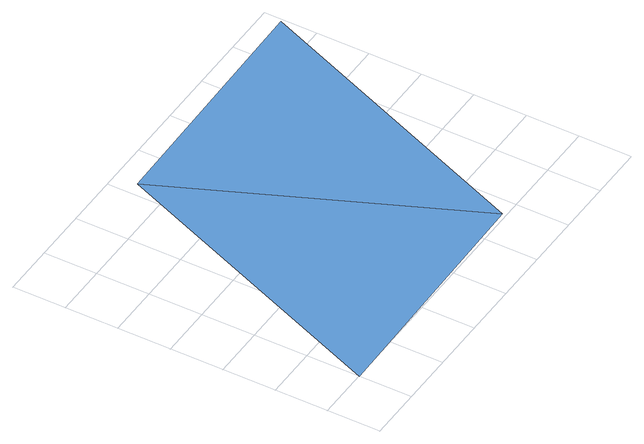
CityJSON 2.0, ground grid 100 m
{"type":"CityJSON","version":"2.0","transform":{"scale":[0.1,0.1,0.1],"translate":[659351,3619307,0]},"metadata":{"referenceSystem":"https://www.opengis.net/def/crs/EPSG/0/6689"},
"CityObjects":{
"waterbody1":{"type":"WaterBody","attributes":{"name":"共有辺の座標がずれている2つの三角形","class":"1140","function":"1"},"geometry":[{"type":"MultiSurface","lod":"1","boundaries":[[[0,1,2]],[[1,3,4]]]}]}
},
"vertices":[
[4697,76,0],[2265,5582,0],[10,1,0],[6952,5658,0],[4698,76,0]
]}
